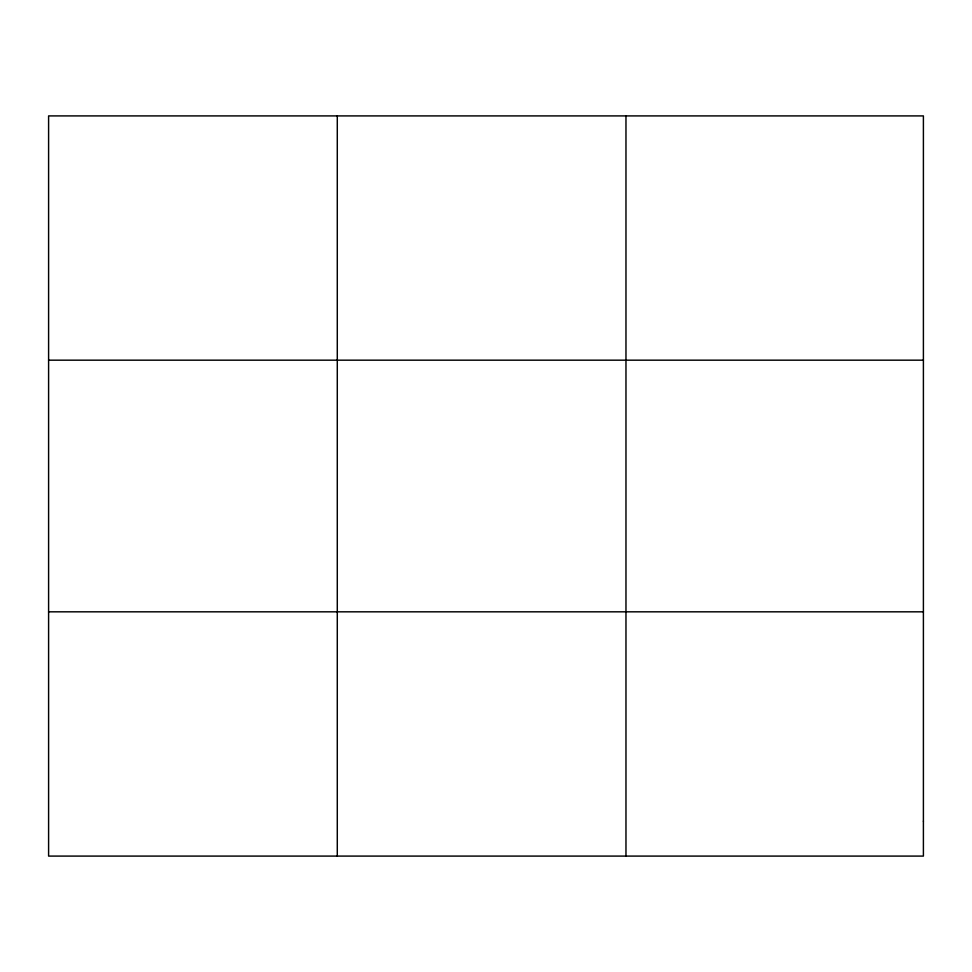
<?xml version="1.0" encoding="UTF-8"?>
<svg xmlns="http://www.w3.org/2000/svg" width="972" height="972" viewBox="0 0 972 972"><rect width="100%" height="100%" fill="white"/><g stroke="black" fill="none" stroke-linecap="round" stroke-linejoin="round"><path stroke-width="1.46" d="M337.284 856.089L337.284 115.911M625.968 856.089L625.968 115.911M48.6 360.175L923.4 360.175M48.6 611.825L923.4 611.825M923.4 821.194L923.4 856.089L48.6 856.089L48.6 115.911L923.4 115.911L923.4 821.194"/></g></svg>
